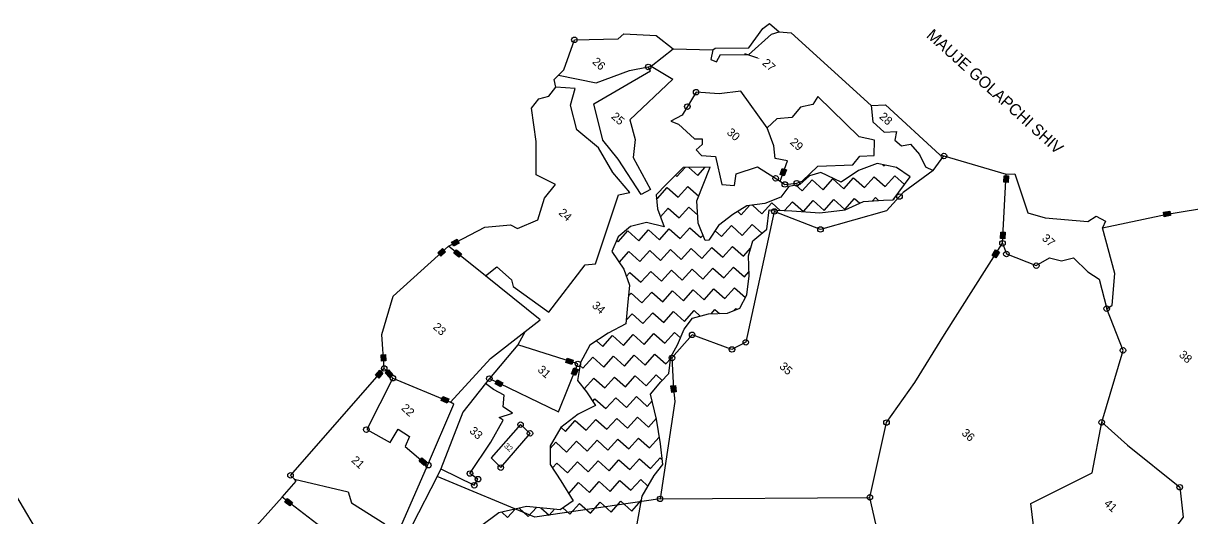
# Model space of a CAD drawing. Header units: metres. Extents: x 319521 to 322845, y 1867666 to 1869019.
# Drawn here: x 320231 to 321542, y 1868464 to 1869019 of the extents above; entities that cross this region are included whole.
import ezdxf

# ---------------------------------------------------------------- set-up
doc = ezdxf.new("R2010")
doc.units = ezdxf.units.M
doc.header["$LTSCALE"] = 0.3
doc.layers.get('0').update_dxf_attribs({"linetype": 'CONTINUOUS'})
for name, color, linetype in [('POLY_HATCH', 12, 'CONTINUOUS'), ('POLY_PARCEL', 6, 'CONTINUOUS'), ('POLY_WATER', 4, 'CONTINUOUS'), ('TEXT_MAPOUT', 7, 'CONTINUOUS'), ('TEXT_PARCEL', 7, 'CONTINUOUS'), ('V_BOUND_LINE', 7, 'CONTINUOUS')]:
    doc.layers.add(name, color=color, linetype=linetype)
doc.styles.add('TEXT_MAP', font='')
doc.styles.get('TEXT_MAP').set_extended_font_data('Kruti Dev 050')

msp = doc.modelspace()

# ---------------------------------------------------------------- hatches: boundary and pattern name
for points in [[(321079.2, 1868850), (321083.9, 1868848.3), (321086.4, 1868855.1), (321081.7, 1868856.8)], [(321330.2, 1868841.3), (321335.1, 1868841.1), (321335.4, 1868848.3), (321330.4, 1868848.5)], [(321517.2, 1868803.8), (321516.4, 1868808.7), (321509.3, 1868807.5), (321510.1, 1868802.6)], [(321326.4, 1868778.1), (321331.4, 1868777.9), (321331.7, 1868785.1), (321326.7, 1868785.3)], [(320710.7, 1868774.2), (320713, 1868769.7), (320719.4, 1868773.1), (320717.1, 1868777.5)], [(320704, 1868763.2), (320700.7, 1868766.9), (320695.3, 1868762.1), (320698.7, 1868758.4)], [(320719, 1868757.1), (320722.1, 1868761), (320716.5, 1868765.5), (320713.4, 1868761.6)], [(321325.3, 1868762.7), (321321, 1868765.3), (321317.2, 1868759.2), (321321.4, 1868756.6)], [(320632.2, 1868640.7), (320637.2, 1868641), (320636.7, 1868648.2), (320631.7, 1868647.8)], [(320845.8, 1868637), (320847.3, 1868641.7), (320840.5, 1868643.9), (320838.9, 1868639.2)], [(320625.4, 1868624.9), (320629.2, 1868621.6), (320633.9, 1868627.1), (320630.2, 1868630.3)], [(320641.1, 1868622.1), (320644.8, 1868625.4), (320640, 1868630.8), (320636.3, 1868627.5)], [(320845.3, 1868626.4), (320849.9, 1868624.5), (320852.7, 1868631.2), (320848.1, 1868633.1)], [(320766.2, 1868611.9), (320768.4, 1868616.4), (320761.9, 1868619.6), (320759.7, 1868615.1)], [(320957.7, 1868605.6), (320962.6, 1868606.1), (320961.9, 1868613.3), (320956.9, 1868612.8)], [(320705.8, 1868593.5), (320707.7, 1868598.2), (320701, 1868600.9), (320699.1, 1868596.3)], [(320680, 1868523.7), (320683.1, 1868527.6), (320677.6, 1868532.2), (320674.4, 1868528.3)], [(320529.5, 1868478.2), (320532.5, 1868482.2), (320526.8, 1868486.6), (320523.8, 1868482.6)]]:
    msp.add_hatch(color=256).paths.add_polyline_path(points)

# ---------------------------------------------------------------- linework, layer by layer
for p, q in [((321079.2, 1868850), (321081.7, 1868856.8)), ((321083.9, 1868848.3), (321079.2, 1868850)), ((321081.7, 1868856.8), (321086.4, 1868855.1)), ((321086.4, 1868855.1), (321083.9, 1868848.3)), ((321330.2, 1868841.3), (321330.4, 1868848.5)), ((321335.1, 1868841.1), (321330.2, 1868841.3)), ((321330.4, 1868848.5), (321335.4, 1868848.3)), ((321335.4, 1868848.3), (321335.1, 1868841.1)), ((321509.3, 1868807.5), (321516.4, 1868808.7)), ((321510.1, 1868802.6), (321509.3, 1868807.5)), ((321517.2, 1868803.8), (321510.1, 1868802.6)), ((321516.4, 1868808.7), (321517.2, 1868803.8)), ((321326.4, 1868778.1), (321326.7, 1868785.3)), ((321326.7, 1868785.3), (321331.7, 1868785.1)), ((321331.7, 1868785.1), (321331.4, 1868777.9)), ((320710.7, 1868774.2), (320717.1, 1868777.5)), ((320713, 1868769.7), (320710.7, 1868774.2)), ((320719.4, 1868773.1), (320713, 1868769.7)), ((320717.1, 1868777.5), (320719.4, 1868773.1)), ((321331.4, 1868777.9), (321326.4, 1868778.1)), ((320695.3, 1868762.1), (320700.7, 1868766.9)), ((320698.7, 1868758.4), (320695.3, 1868762.1)), ((320704, 1868763.2), (320698.7, 1868758.4)), ((320700.7, 1868766.9), (320704, 1868763.2)), ((320713.4, 1868761.6), (320716.5, 1868765.5)), ((320719, 1868757.1), (320713.4, 1868761.6)), ((320716.5, 1868765.5), (320722.1, 1868761)), ((320722.1, 1868761), (320719, 1868757.1)), ((321317.2, 1868759.2), (321321, 1868765.3)), ((321321.4, 1868756.6), (321317.2, 1868759.2)), ((321321, 1868765.3), (321325.3, 1868762.7)), ((321325.3, 1868762.7), (321321.4, 1868756.6)), ((320631.7, 1868647.8), (320636.7, 1868648.2)), ((320632.2, 1868640.7), (320631.7, 1868647.8)), ((320637.2, 1868641), (320632.2, 1868640.7)), ((320636.7, 1868648.2), (320637.2, 1868641)), ((320838.9, 1868639.2), (320840.5, 1868643.9)), ((320845.8, 1868637), (320838.9, 1868639.2)), ((320840.5, 1868643.9), (320847.3, 1868641.7)), ((320847.3, 1868641.7), (320845.8, 1868637)), ((320625.4, 1868624.9), (320630.2, 1868630.3)), ((320633.9, 1868627.1), (320629.2, 1868621.6)), ((320630.2, 1868630.3), (320633.9, 1868627.1)), ((320636.3, 1868627.5), (320640, 1868630.8)), ((320641.1, 1868622.1), (320636.3, 1868627.5)), ((320640, 1868630.8), (320644.8, 1868625.4)), ((320845.3, 1868626.4), (320848.1, 1868633.1)), ((320849.9, 1868624.5), (320845.3, 1868626.4)), ((320848.1, 1868633.1), (320852.7, 1868631.2)), ((320852.7, 1868631.2), (320849.9, 1868624.5)), ((320629.2, 1868621.6), (320625.4, 1868624.9)), ((320644.8, 1868625.4), (320641.1, 1868622.1)), ((320759.7, 1868615.1), (320761.9, 1868619.6)), ((320766.2, 1868611.9), (320759.7, 1868615.1)), ((320761.9, 1868619.6), (320768.4, 1868616.4)), ((320768.4, 1868616.4), (320766.2, 1868611.9)), ((320956.9, 1868612.8), (320961.9, 1868613.3)), ((320961.9, 1868613.3), (320962.6, 1868606.1)), ((320699.1, 1868596.3), (320701, 1868600.9)), ((320701, 1868600.9), (320707.7, 1868598.2)), ((320957.7, 1868605.6), (320956.9, 1868612.8)), ((320962.6, 1868606.1), (320957.7, 1868605.6)), ((320705.8, 1868593.5), (320699.1, 1868596.3)), ((320707.7, 1868598.2), (320705.8, 1868593.5)), ((320674.4, 1868528.3), (320677.6, 1868532.2)), ((320680, 1868523.7), (320674.4, 1868528.3)), ((320677.6, 1868532.2), (320683.1, 1868527.6)), ((320683.1, 1868527.6), (320680, 1868523.7)), ((320523.8, 1868482.6), (320526.8, 1868486.6)), ((320529.5, 1868478.2), (320523.8, 1868482.6)), ((320526.8, 1868486.6), (320532.5, 1868482.2)), ((320532.5, 1868482.2), (320529.5, 1868478.2))]:
    msp.add_line(p, q)
msp.add_lwpolyline([(321054.4, 1868980.4), (321039.8, 1868985.4)])
for centre in [(320848.6, 1869001), (320931.4, 1868970.6), (320985.1, 1868942.3), (320975.3, 1868926.1), (321263.1, 1868870.7), (321074.3, 1868845.6), (321084.6, 1868838.8), (321097.9, 1868840.1), (321213.2, 1868825.2), (321072.8, 1868808.5), (321124.6, 1868788.3), (321328.7, 1868772.8), (321333.1, 1868760.8), (321366.6, 1868747.7), (321445.6, 1868699.4), (320980.6, 1868670.1), (321025.3, 1868653.7), (321040.8, 1868661.7), (321463.9, 1868652.7), (320852.5, 1868637.5), (320958, 1868644.2), (320635.3, 1868632.4), (320645, 1868621.5), (320753.2, 1868621), (321198.6, 1868571.7), (321440, 1868572), (320615.3, 1868563.8), (320788.2, 1868569.4), (320798.8, 1868559.6), (320684.8, 1868523.9), (320766, 1868521.2), (320530.2, 1868512.5), (320731.4, 1868514.5), (320740.4, 1868508.2), (320736.3, 1868501.4), (321527.5, 1868499.2), (320944.7, 1868486.1), (321180, 1868487.8)]:
    msp.add_circle(centre, 3.09)
msp.add_solid([(321054.5, 1868980.8), (321056.7, 1868979.6), (321054.2, 1868980)])
at = {"layer": 'POLY_HATCH'}
for p, q in [((321188.1, 1868862.3), (321167.3, 1868854.3)), ((321210, 1868857.6), (321188.1, 1868862.3)), ((320970.6, 1868857.8), (320951.5, 1868838.7)), ((321000.7, 1868858.2), (320970.6, 1868857.8)), ((320986, 1868820.4), (321000.7, 1868858.2)), ((321124.9, 1868852.1), (321112.4, 1868848.4)), ((321147.9, 1868841.3), (321124.9, 1868852.1)), ((321167.3, 1868854.3), (321147.9, 1868841.3)), ((321225.2, 1868847.2), (321210, 1868857.6)), ((320951.5, 1868838.7), (320940.1, 1868827.3)), ((321089.1, 1868836.4), (321080, 1868824.4)), ((321101.3, 1868838.9), (321089.1, 1868836.4)), ((321112.4, 1868848.4), (321101.3, 1868838.9)), ((321206, 1868821.5), (321225.2, 1868847.2)), ((320940.1, 1868827.3), (320941.7, 1868811.5)), ((321080, 1868824.4), (321062.2, 1868817.3)), ((320941.7, 1868811.5), (320949.3, 1868791.1)), ((320987.3, 1868795.3), (320986, 1868820.4)), ((321041.9, 1868814.7), (321026.2, 1868805)), ((321062.2, 1868817.3), (321041.9, 1868814.7)), ((321064.5, 1868788.8), (321067.2, 1868810.2)), ((321067.2, 1868810.2), (321092.4, 1868809.1)), ((321123.8, 1868806.9), (321152.2, 1868810.3)), ((321152.2, 1868810.3), (321172.9, 1868819.8)), ((321172.9, 1868819.8), (321195.2, 1868821.3)), ((321195.2, 1868821.3), (321206, 1868821.5)), ((321026.2, 1868805), (321010.2, 1868792.6)), ((321092.4, 1868809.1), (321123.8, 1868806.9)), ((320911.5, 1868791.5), (320897.8, 1868780)), ((320929.4, 1868796.2), (320911.5, 1868791.5)), ((320949.3, 1868791.1), (320929.4, 1868796.2)), ((320995.3, 1868776), (320987.3, 1868795.3)), ((321010.2, 1868792.6), (320999.5, 1868776.2)), ((321048.6, 1868775.7), (321064.5, 1868788.8)), ((320897.8, 1868780), (320890.5, 1868763.4)), ((320999.5, 1868776.2), (320995.3, 1868776)), ((321044, 1868758.8), (321048.6, 1868775.7)), ((320890.5, 1868763.4), (320903.9, 1868743.6)), ((321044.5, 1868736.1), (321044, 1868758.8)), ((320903.9, 1868743.6), (320910.2, 1868725.8)), ((321042.1, 1868715.1), (321044.5, 1868736.1)), ((320910.2, 1868725.8), (320908.3, 1868702.9)), ((321034, 1868700), (321042.1, 1868715.1)), ((320908.3, 1868702.9), (320906.3, 1868682.3)), ((320980.9, 1868688.8), (320998.8, 1868693.6)), ((320998.8, 1868693.6), (321020.4, 1868694.3)), ((321020.4, 1868694.3), (321034, 1868700)), ((320906.3, 1868682.3), (320886.4, 1868672.1)), ((320971.5, 1868676.4), (320980.9, 1868688.8)), ((320886.4, 1868672.1), (320865.8, 1868658.7)), ((320964.3, 1868659), (320971.5, 1868676.4)), ((320865.8, 1868658.7), (320855.3, 1868639.2)), ((320956.9, 1868645.5), (320964.3, 1868659)), ((320855.3, 1868639.2), (320852.1, 1868619)), ((320954.4, 1868626.9), (320956.9, 1868645.5)), ((320945.6, 1868617.5), (320954.4, 1868626.9)), ((320852.1, 1868619), (320862, 1868606)), ((320934, 1868603.4), (320945.6, 1868617.5)), ((320862, 1868606), (320872.4, 1868591)), ((320940.8, 1868575.6), (320934, 1868603.4)), ((320872.4, 1868591), (320852.9, 1868581.2)), ((320852.9, 1868581.2), (320833.2, 1868566.3)), ((320945, 1868548), (320940.8, 1868575.6)), ((320833.2, 1868566.3), (320821.5, 1868545.6)), ((320947.7, 1868524.6), (320945, 1868548)), ((320821.5, 1868545.6), (320821.5, 1868524.7)), ((320821.5, 1868524.7), (320833.2, 1868506.4)), ((320937.9, 1868512.5), (320947.7, 1868524.6)), ((320924.5, 1868489), (320937.9, 1868512.5)), ((320833.2, 1868506.4), (320847.1, 1868484)), ((320847.1, 1868484), (320832.6, 1868474)), ((320919.1, 1868458.3), (320924.5, 1868489)), ((320764, 1868470.5), (320743.2, 1868455.1)), ((320795, 1868477.5), (320764, 1868470.5)), ((320832.6, 1868474), (320795, 1868477.5))]:
    msp.add_line(p, q, dxfattribs=at)
at = {"layer": 'POLY_HATCH', "linetype": 'Continuous'}
for p, q in [((320962, 1868849.2), (320963.6, 1868847.6)), ((320963.6, 1868847.6), (320972.8, 1868857.8)), ((320976.9, 1868857.9), (320986.9, 1868848.8)), ((320986.9, 1868848.8), (320995.2, 1868858.1)), ((321194.4, 1868860.9), (321195.9, 1868859.6)), ((321195.9, 1868859.6), (321196.7, 1868860.4)), ((320964.8, 1868824.4), (320975.9, 1868836.6)), ((320975.9, 1868836.6), (320988.1, 1868825.6)), ((321097, 1868838.1), (321104.2, 1868831.6)), ((321104.2, 1868831.6), (321115.2, 1868843.8)), ((321115.2, 1868843.8), (321127.4, 1868832.8)), ((321127.4, 1868832.8), (321138.4, 1868845)), ((321138.4, 1868845), (321150.7, 1868834)), ((321150.7, 1868834), (321161.7, 1868846.2)), ((321161.7, 1868846.2), (321173.9, 1868835.2)), ((321173.9, 1868835.2), (321184.9, 1868847.4)), ((321184.9, 1868847.4), (321197.1, 1868836.4)), ((321197.1, 1868836.4), (321208.1, 1868848.6)), ((321208.1, 1868848.6), (321218.9, 1868838.8)), ((320940.4, 1868824.3), (320941.6, 1868823.2)), ((320941.6, 1868823.2), (320952.6, 1868835.4)), ((320952.6, 1868835.4), (320964.8, 1868824.4)), ((321151.8, 1868810.7), (321162.9, 1868822.9)), ((321162.9, 1868822.9), (321168.6, 1868817.8)), ((321182.8, 1868820.5), (321186.1, 1868824.1)), ((321186.1, 1868824.1), (321189.6, 1868820.9)), ((321205.8, 1868821.5), (321207.1, 1868822.8)), ((320945.1, 1868802.5), (320953.8, 1868812.2)), ((320953.8, 1868812.2), (320966, 1868801.2)), ((320966, 1868801.2), (320977, 1868813.4)), ((320977, 1868813.4), (320986.8, 1868804.6)), ((321035.7, 1868804.8), (321045, 1868815.1)), ((321048.4, 1868815.5), (321058.9, 1868806)), ((321058.9, 1868806), (321070, 1868818.2)), ((321070, 1868818.2), (321079.4, 1868809.7)), ((321084.3, 1868809.5), (321093.2, 1868819.4)), ((321093.2, 1868819.4), (321105.4, 1868808.4)), ((321105.4, 1868808.4), (321116.4, 1868820.6)), ((321116.4, 1868820.6), (321128.6, 1868809.5)), ((321128.6, 1868809.5), (321139.6, 1868821.8)), ((321139.6, 1868821.8), (321151.8, 1868810.7)), ((321031.7, 1868808.4), (321035.7, 1868804.8)), ((320897.5, 1868774.4), (320908.6, 1868786.6)), ((320908.6, 1868786.6), (320920.8, 1868775.6)), ((320920.8, 1868775.6), (320931.8, 1868787.8)), ((320931.8, 1868787.8), (320944, 1868776.8)), ((320944, 1868776.8), (320955, 1868789)), ((320955, 1868789), (320967.2, 1868778)), ((320967.2, 1868778), (320978.2, 1868790.2)), ((320978.2, 1868790.2), (320990.4, 1868779.2)), ((321006.5, 1868786.9), (321013.7, 1868780.4)), ((321013.7, 1868780.4), (321024.7, 1868792.6)), ((321024.7, 1868792.6), (321036.9, 1868781.5)), ((321036.9, 1868781.5), (321047.9, 1868793.8)), ((321047.9, 1868793.8), (321058.7, 1868784)), ((320896, 1868775.8), (320897.5, 1868774.4)), ((320990.4, 1868779.2), (320992.9, 1868781.9)), ((320898.8, 1868751.2), (320909.8, 1868763.4)), ((320909.8, 1868763.4), (320922, 1868752.4)), ((320922, 1868752.4), (320933, 1868764.6)), ((320933, 1868764.6), (320945.2, 1868753.5)), ((320945.2, 1868753.5), (320956.2, 1868765.8)), ((320956.2, 1868765.8), (320968.4, 1868754.7)), ((320968.4, 1868754.7), (320979.4, 1868767)), ((320979.4, 1868767), (320991.6, 1868755.9)), ((320991.6, 1868755.9), (321002.7, 1868768.1)), ((321002.7, 1868768.1), (321014.9, 1868757.1)), ((321014.9, 1868757.1), (321025.9, 1868769.3)), ((321025.9, 1868769.3), (321038.1, 1868758.3)), ((321038.1, 1868758.3), (321046.4, 1868767.5)), ((320992.8, 1868732.7), (321003.9, 1868744.9)), ((321003.9, 1868744.9), (321016.1, 1868733.9)), ((321016.1, 1868733.9), (321027.1, 1868746.1)), ((321027.1, 1868746.1), (321039.3, 1868735.1)), ((320906.8, 1868735.5), (320910.9, 1868740.1)), ((320910.9, 1868740.1), (320923.2, 1868729.1)), ((320923.2, 1868729.1), (320934.2, 1868741.3)), ((320934.2, 1868741.3), (320946.4, 1868730.3)), ((320946.4, 1868730.3), (320957.4, 1868742.5)), ((320957.4, 1868742.5), (320969.6, 1868731.5)), ((320969.6, 1868731.5), (320980.6, 1868743.7)), ((320980.6, 1868743.7), (320992.8, 1868732.7)), ((321039.3, 1868735.1), (321044.4, 1868740.7)), ((320924.3, 1868705.9), (320935.4, 1868718.1)), ((320935.4, 1868718.1), (320947.6, 1868707.1)), ((320947.6, 1868707.1), (320958.6, 1868719.3)), ((320958.6, 1868719.3), (320970.8, 1868708.3)), ((320970.8, 1868708.3), (320981.8, 1868720.5)), ((320981.8, 1868720.5), (320994, 1868709.5)), ((320994, 1868709.5), (321005, 1868721.7)), ((321005, 1868721.7), (321017.3, 1868710.7)), ((321017.3, 1868710.7), (321028.3, 1868722.9)), ((321028.3, 1868722.9), (321040.4, 1868712)), ((320909.2, 1868713.7), (320912.1, 1868716.9)), ((320912.1, 1868716.9), (320924.3, 1868705.9)), ((320906.7, 1868686.4), (320913.3, 1868693.7)), ((320913.3, 1868693.7), (320925.5, 1868682.7)), ((320925.5, 1868682.7), (320936.6, 1868694.9)), ((320936.6, 1868694.9), (320948.8, 1868683.9)), ((320948.8, 1868683.9), (320959.8, 1868696.1)), ((320959.8, 1868696.1), (320972, 1868685.1)), ((320972, 1868685.1), (320983, 1868697.3)), ((320983, 1868697.3), (320989.8, 1868691.2)), ((321001.9, 1868693.7), (321006.2, 1868698.5)), ((321006.2, 1868698.5), (321011.2, 1868694)), ((321027.2, 1868697.2), (321029.5, 1868699.7)), ((321029.5, 1868699.7), (321030.6, 1868698.6)), ((320880.3, 1868657.1), (320891.3, 1868669.3)), ((320891.3, 1868669.3), (320903.5, 1868658.3)), ((320903.5, 1868658.3), (320914.5, 1868670.5)), ((320914.5, 1868670.5), (320926.7, 1868659.4)), ((320926.7, 1868659.4), (320937.7, 1868671.7)), ((320937.7, 1868671.7), (320950, 1868660.6)), ((320950, 1868660.6), (320961, 1868672.9)), ((320961, 1868672.9), (320967.6, 1868666.9)), ((320873.2, 1868663.5), (320880.3, 1868657.1)), ((320858.2, 1868632.6), (320869.3, 1868644.9)), ((320869.3, 1868644.9), (320881.5, 1868633.8)), ((320881.5, 1868633.8), (320892.5, 1868646)), ((320892.5, 1868646), (320904.7, 1868635)), ((320904.7, 1868635), (320915.7, 1868647.2)), ((320915.7, 1868647.2), (320927.9, 1868636.2)), ((320927.9, 1868636.2), (320938.9, 1868648.4)), ((320938.9, 1868648.4), (320951.2, 1868637.4)), ((320951.2, 1868637.4), (320956.6, 1868643.5)), ((320854.7, 1868635.8), (320858.2, 1868632.6)), ((320859.4, 1868609.4), (320870.5, 1868621.6)), ((320870.5, 1868621.6), (320882.7, 1868610.6)), ((320882.7, 1868610.6), (320893.7, 1868622.8)), ((320893.7, 1868622.8), (320905.9, 1868611.8)), ((320905.9, 1868611.8), (320916.9, 1868624)), ((320916.9, 1868624), (320929.1, 1868613)), ((320929.1, 1868613), (320940.1, 1868625.2)), ((320940.1, 1868625.2), (320947, 1868619)), ((320859.2, 1868609.6), (320859.4, 1868609.4)), ((320907.1, 1868588.6), (320918.1, 1868600.8)), ((320918.1, 1868600.8), (320930.3, 1868589.8)), ((320869.2, 1868595.7), (320871.6, 1868598.4)), ((320871.6, 1868598.4), (320883.9, 1868587.4)), ((320883.9, 1868587.4), (320894.9, 1868599.6)), ((320894.9, 1868599.6), (320907.1, 1868588.6)), ((320930.3, 1868589.8), (320935.8, 1868595.9)), ((320838.6, 1868561.8), (320849.6, 1868574)), ((320849.6, 1868574), (320861.8, 1868563)), ((320861.8, 1868563), (320872.8, 1868575.2)), ((320872.8, 1868575.2), (320885, 1868564.2)), ((320885, 1868564.2), (320896.1, 1868576.4)), ((320896.1, 1868576.4), (320908.3, 1868565.3)), ((320908.3, 1868565.3), (320919.3, 1868577.6)), ((320919.3, 1868577.6), (320931.5, 1868566.5)), ((320931.5, 1868566.5), (320940.6, 1868576.6)), ((320833.4, 1868566.4), (320838.6, 1868561.8)), ((320821.5, 1868542.8), (320827.6, 1868549.6)), ((320827.6, 1868549.6), (320839.8, 1868538.5)), ((320839.8, 1868538.5), (320850.8, 1868550.8)), ((320850.8, 1868550.8), (320863, 1868539.7)), ((320863, 1868539.7), (320874, 1868551.9)), ((320874, 1868551.9), (320886.2, 1868540.9)), ((320886.2, 1868540.9), (320897.3, 1868553.1)), ((320897.3, 1868553.1), (320909.5, 1868542.1)), ((320909.5, 1868542.1), (320920.5, 1868554.3)), ((320920.5, 1868554.3), (320932.7, 1868543.3)), ((320932.7, 1868543.3), (320943.7, 1868555.5)), ((320943.7, 1868555.5), (320943.9, 1868555.4)), ((320823.9, 1868520.9), (320828.8, 1868526.3)), ((320828.8, 1868526.3), (320841, 1868515.3)), ((320841, 1868515.3), (320852, 1868527.5)), ((320852, 1868527.5), (320864.2, 1868516.5)), ((320864.2, 1868516.5), (320875.2, 1868528.7)), ((320875.2, 1868528.7), (320887.4, 1868517.7)), ((320887.4, 1868517.7), (320898.5, 1868529.9)), ((320898.5, 1868529.9), (320910.7, 1868518.9)), ((320910.7, 1868518.9), (320921.7, 1868531.1)), ((320921.7, 1868531.1), (320933.9, 1868520.1)), ((320933.9, 1868520.1), (320944.9, 1868532.3)), ((320944.9, 1868532.3), (320947, 1868530.4)), ((320842.2, 1868492.1), (320853.2, 1868504.3)), ((320853.2, 1868504.3), (320865.4, 1868493.3)), ((320865.4, 1868493.3), (320876.4, 1868505.5)), ((320876.4, 1868505.5), (320888.6, 1868494.5)), ((320888.6, 1868494.5), (320899.6, 1868506.7)), ((320899.6, 1868506.7), (320911.9, 1868495.7)), ((320911.9, 1868495.7), (320922.9, 1868507.9)), ((320922.9, 1868507.9), (320931, 1868500.5)), ((320842, 1868492.3), (320842.2, 1868492.1)), ((320866.6, 1868470.1), (320877.6, 1868482.3)), ((320877.6, 1868482.3), (320889.8, 1868471.2)), ((320889.8, 1868471.2), (320900.8, 1868483.5)), ((320900.8, 1868483.5), (320913, 1868472.4)), ((320913, 1868472.4), (320923.6, 1868484.2)), ((320767.1, 1868471.2), (320773.7, 1868465.3)), ((320773.7, 1868465.3), (320782, 1868474.5)), ((320786.8, 1868475.6), (320796.9, 1868466.5)), ((320796.9, 1868466.5), (320805.9, 1868476.4)), ((320810.9, 1868476), (320820.1, 1868467.7)), ((320820.1, 1868467.7), (320826.3, 1868474.5)), ((320835.5, 1868476), (320843.4, 1868468.9)), ((320843.4, 1868468.9), (320854.4, 1868481.1)), ((320854.4, 1868481.1), (320866.6, 1868470.1))]:
    msp.add_line(p, q, dxfattribs=at)
at = {"layer": 'POLY_PARCEL'}
for p, q in [((321043.8, 1868984), (321069.5, 1869007.5)), ((321069.5, 1869007.5), (321078.4, 1869010)), ((320934.6, 1868971.3), (320959.5, 1868990.9)), ((321003.9, 1868989.7), (321001.5, 1868979.1)), ((321008, 1868976.4), (321012.5, 1868984.6)), ((321012.5, 1868984.6), (321043.8, 1868984)), ((320910.2, 1868966.4), (320931.4, 1868970.6)), ((320931.4, 1868970.6), (320934.6, 1868971.3)), ((320933.8, 1868966.2), (320931.4, 1868970.6)), ((320934.6, 1868971.3), (320958.9, 1868956.7)), ((321001.5, 1868979.1), (321008, 1868976.4)), ((320830.9, 1868961.5), (320873, 1868952.9)), ((320870.4, 1868929.3), (320933.8, 1868966.2)), ((320873, 1868952.9), (320910.2, 1868966.4)), ((320958.9, 1868956.7), (320910.9, 1868911.1)), ((320849.3, 1868946.4), (320827.7, 1868947.8)), ((320844.2, 1868927.6), (320849.3, 1868946.4)), ((320985.1, 1868942.3), (320969.3, 1868916.3)), ((321011, 1868940.3), (320985.1, 1868942.3)), ((321035.2, 1868943.4), (321011, 1868940.3)), ((321064.7, 1868902.3), (321035.2, 1868943.4)), ((320851.4, 1868900.1), (320844.2, 1868927.6)), ((320880.3, 1868888.5), (320870.4, 1868929.3)), ((321115.9, 1868928.4), (321102, 1868925.5)), ((321121.6, 1868937.3), (321115.9, 1868928.4)), ((321167.9, 1868892.1), (321121.6, 1868937.3)), ((320969.3, 1868916.3), (320956.7, 1868909.6)), ((321102, 1868925.5), (321092.6, 1868913.7)), ((321181.4, 1868927.2), (321183.3, 1868909.1)), ((320910.9, 1868911.1), (320916.7, 1868889.3)), ((320956.7, 1868909.6), (320965.4, 1868906.4)), ((320965.4, 1868906.4), (320983.4, 1868889.9)), ((321075.8, 1868912.3), (321064.7, 1868902.3)), ((321072.1, 1868882.2), (321064.7, 1868902.3)), ((321092.6, 1868913.7), (321075.8, 1868912.3)), ((321183.3, 1868909.1), (321195.9, 1868897.3)), ((320875.6, 1868880), (320851.4, 1868900.1)), ((320897.7, 1868867.3), (320880.3, 1868888.5)), ((320916.7, 1868889.3), (320914.5, 1868869)), ((320983.4, 1868889.9), (320992, 1868889.8)), ((320992, 1868889.8), (320992, 1868883.7)), ((321185, 1868888.5), (321167.9, 1868892.1)), ((321184.8, 1868871.1), (321185, 1868888.5)), ((321195.9, 1868897.3), (321209.9, 1868898.3)), ((321209.9, 1868898.3), (321208, 1868888.6)), ((321208, 1868888.6), (321215.6, 1868882.1)), ((320891.7, 1868852.1), (320875.6, 1868880)), ((320992, 1868883.7), (320985.2, 1868877.5)), ((320985.2, 1868877.5), (320991.3, 1868871.2)), ((321073.7, 1868867.9), (321072.1, 1868882.2)), ((321215.6, 1868882.1), (321225.6, 1868883.9)), ((321225.6, 1868883.9), (321235.7, 1868872.4)), ((320923.6, 1868827.6), (320897.7, 1868867.3)), ((320914.5, 1868869), (320934.1, 1868833.1)), ((320991.3, 1868871.2), (321006.9, 1868870)), ((321006.9, 1868870), (321013.8, 1868838.8)), ((321087.4, 1868865.3), (321073.7, 1868867.9)), ((321079.2, 1868842.4), (321087.4, 1868865.3)), ((321160.7, 1868860.7), (321168.8, 1868870.5)), ((321168.8, 1868870.5), (321184.8, 1868871.1)), ((321235.7, 1868872.4), (321242.3, 1868858.7)), ((321250.8, 1868854.3), (321263.1, 1868870.7)), ((320910.9, 1868829.8), (320891.7, 1868852.1)), ((321028.2, 1868837.6), (321030, 1868850.5)), ((321030, 1868850.5), (321054, 1868858.6)), ((321054, 1868858.6), (321079.2, 1868842.4)), ((321104.1, 1868842.3), (321121.5, 1868859.3)), ((321121.5, 1868859.3), (321160.7, 1868860.7)), ((321250.8, 1868854.3), (321217.4, 1868829.9)), ((321242.3, 1868858.7), (321250.8, 1868854.3)), ((321328.7, 1868772.8), (321333, 1868850.4)), ((321013.8, 1868838.8), (321028.2, 1868837.6)), ((321079.2, 1868842.4), (321084.6, 1868838.8)), ((321084.6, 1868838.8), (321097.9, 1868840.1)), ((321097.9, 1868840.1), (321104.1, 1868842.3)), ((320872.4, 1868749.7), (320898.1, 1868827.1)), ((320898.1, 1868827.1), (320910.9, 1868829.8)), ((320934.1, 1868833.1), (320923.6, 1868827.6)), ((321217.4, 1868829.9), (321198.6, 1868809)), ((321072.8, 1868808.5), (321040.8, 1868661.7)), ((321124.6, 1868788.3), (321072.8, 1868808.5)), ((321198.6, 1868809), (321124.6, 1868788.3)), ((321454.8, 1868739), (321440.7, 1868790.2)), ((321263.8, 1868670.5), (321328.7, 1868772.8)), ((321328.7, 1868772.8), (321333.1, 1868760.8)), ((320748.7, 1868736.4), (320707.3, 1868769.6)), ((321333.1, 1868760.8), (321366.6, 1868747.7)), ((320748.7, 1868736.4), (320761.5, 1868746.3)), ((320761.5, 1868746.3), (320778.2, 1868731.7)), ((320819.9, 1868695.5), (320860.6, 1868748.6)), ((320860.6, 1868748.6), (320872.4, 1868749.7)), ((321366.6, 1868747.7), (321381.3, 1868756.5)), ((321381.3, 1868756.5), (321395, 1868753)), ((321395, 1868753), (321408.4, 1868756.6)), ((321408.4, 1868756.6), (321424.4, 1868740.6)), ((320810.2, 1868686.9), (320748.7, 1868736.4)), ((320778.2, 1868731.7), (320779.9, 1868724.2)), ((321424.4, 1868740.6), (321437.1, 1868732.6)), ((321437.1, 1868732.6), (321445.6, 1868699.4)), ((321451.8, 1868703.3), (321454.8, 1868739)), ((320779.9, 1868724.2), (320819.9, 1868695.5)), ((321445.6, 1868699.4), (321451.8, 1868703.3)), ((321463.9, 1868652.7), (321445.6, 1868699.4)), ((320793.4, 1868673.7), (320810.2, 1868686.9)), ((320980.6, 1868670.1), (320958, 1868644.2)), ((321025.3, 1868653.7), (320980.6, 1868670.1)), ((321230.5, 1868616.6), (321263.8, 1868670.5)), ((320852.5, 1868637.5), (320785, 1868659)), ((321040.8, 1868661.7), (321025.3, 1868653.7)), ((321440, 1868572), (321463.9, 1868652.7)), ((320958, 1868644.2), (320959.8, 1868609.5)), ((320635.3, 1868632.4), (320645, 1868621.5)), ((320830.6, 1868583.7), (320852.5, 1868637.5)), ((320645, 1868621.5), (320615.7, 1868563.8)), ((320645, 1868621.5), (320709.6, 1868594.7)), ((320757.7, 1868608.9), (320749, 1868615.7)), ((320753.2, 1868621), (320830.6, 1868583.7)), ((321198.6, 1868571.7), (321230.5, 1868616.6)), ((320769.8, 1868602.5), (320757.7, 1868608.9)), ((320768.8, 1868589.2), (320769.8, 1868602.5)), ((320959.8, 1868609.5), (320961.3, 1868595.2)), ((320779.1, 1868582.2), (320768.8, 1868589.2)), ((320961.3, 1868595.2), (320944.7, 1868486.1)), ((320754.8, 1868549.6), (320768.7, 1868574.3)), ((320764.2, 1868577.4), (320779.1, 1868582.2)), ((320768.7, 1868574.3), (320764.2, 1868577.4)), ((320615.7, 1868563.8), (320642, 1868549.5)), ((320642, 1868549.5), (320651.1, 1868564.3)), ((320651.1, 1868564.3), (320663.5, 1868556.1)), ((320788.2, 1868569.4), (320755.1, 1868532.1)), ((320798.8, 1868559.6), (320788.2, 1868569.4)), ((321180, 1868487.8), (321198.6, 1868571.7)), ((321429.4, 1868515.2), (321440, 1868572)), ((321440, 1868572), (321469, 1868546.5)), ((320663.5, 1868556.1), (320658.7, 1868544.7)), ((320731.4, 1868514.5), (320754.8, 1868549.6)), ((320766, 1868521.2), (320798.8, 1868559.6)), ((320658.7, 1868544.7), (320683.9, 1868523.7)), ((321469, 1868546.5), (321527.5, 1868499.2)), ((320755.1, 1868532.1), (320766, 1868521.2)), ((320534.6, 1868508.2), (320594.7, 1868494.1)), ((320804.3, 1868465.7), (320694.5, 1868511.2)), ((320698.8, 1868519.7), (320736.3, 1868501.4)), ((320740.4, 1868508.2), (320731.4, 1868514.5)), ((320736.3, 1868501.4), (320740.4, 1868508.2)), ((321360.4, 1868481), (321429.4, 1868515.2)), ((321527.5, 1868499.2), (321531.5, 1868465.5)), ((320564.5, 1868454.4), (320520.7, 1868488.2)), ((320594.7, 1868494.1), (320598.4, 1868481.6)), ((320944.7, 1868486.1), (320804.3, 1868465.7)), ((320944.7, 1868486.1), (321180, 1868487.8)), ((321186.7, 1868458.2), (321180, 1868487.8)), ((320598.4, 1868481.6), (320635.8, 1868458.3)), ((321367, 1868428.3), (321360.4, 1868481)), ((321531.5, 1868465.5), (321511.9, 1868439.9))]:
    msp.add_line(p, q, dxfattribs=at)
at = {"layer": 'POLY_WATER'}
for p, q in [((320754.6, 1868643.6), (320793.4, 1868673.7)), ((320793.4, 1868673.7), (320785, 1868659)), ((320785, 1868659), (320753.2, 1868621)), ((320709.6, 1868594.7), (320754.6, 1868643.6)), ((320749, 1868615.7), (320723.3, 1868583.5)), ((320753.2, 1868621), (320749, 1868615.7)), ((320683.9, 1868523.7), (320713.4, 1868592.4)), ((320713.4, 1868592.4), (320709.6, 1868594.7)), ((320723.3, 1868583.5), (320698.8, 1868519.7)), ((320653.9, 1868455.1), (320683.9, 1868523.7)), ((320694.5, 1868511.2), (320666.7, 1868456.6)), ((320698.8, 1868519.7), (320694.5, 1868511.2))]:
    msp.add_line(p, q, dxfattribs=at)
at = {"layer": 'V_BOUND_LINE'}
for p, q in [((321059.9, 1869013.7), (321067.3, 1869019.4)), ((321067.3, 1869019.4), (321078.4, 1869010)), ((320897.8, 1869002.1), (320904.2, 1869007.7)), ((320904.2, 1869007.7), (320940.3, 1869006)), ((321044.1, 1868991.9), (321059.9, 1869013.7)), ((321078.4, 1869010), (321091.7, 1869008.8)), ((321091.7, 1869008.8), (321181.4, 1868927.2)), ((320836.9, 1868967.3), (320848.6, 1869001)), ((320848.6, 1869001), (320897.8, 1869002.1)), ((320940.3, 1869006), (320959.5, 1868990.9)), ((320959.5, 1868990.9), (321003.9, 1868989.7)), ((321003.9, 1868989.7), (321006.3, 1868991.5)), ((321006.3, 1868991.5), (321044.1, 1868991.9)), ((320830.9, 1868961.5), (320836.9, 1868967.3)), ((320825.7, 1868956.5), (320830.9, 1868961.5)), ((320827.7, 1868947.8), (320825.7, 1868956.5)), ((320820, 1868937.8), (320827.7, 1868947.8)), ((320800.5, 1868924.2), (320808.7, 1868934.9)), ((320808.7, 1868934.9), (320820, 1868937.8)), ((321181.4, 1868927.2), (321197.5, 1868928.1)), ((321197.5, 1868928.1), (321258.4, 1868872.1)), ((320805.6, 1868887), (320800.5, 1868924.2)), ((320805.8, 1868849.5), (320805.6, 1868887)), ((321258.4, 1868872.1), (321263.1, 1868870.7)), ((321263.1, 1868870.7), (321333, 1868850.4)), ((320827.2, 1868838.9), (320805.8, 1868849.5)), ((321333, 1868850.4), (321342.4, 1868850.8)), ((321342.4, 1868850.8), (321357.3, 1868807)), ((320815.1, 1868823.3), (320827.2, 1868838.9)), ((320807.6, 1868799.2), (320815.1, 1868823.3)), ((321513.3, 1868805.6), (321565.4, 1868814)), ((320784.9, 1868789.3), (320807.6, 1868799.2)), ((321357.3, 1868807), (321376.5, 1868801.3)), ((321376.5, 1868801.3), (321424.6, 1868797.4)), ((321424.6, 1868797.4), (321433.6, 1868803.3)), ((321433.6, 1868803.3), (321444.1, 1868797.5)), ((321440.7, 1868790.2), (321513.3, 1868805.6)), ((321444.1, 1868797.5), (321440.7, 1868790.2)), ((320707.3, 1868769.6), (320748, 1868790.7)), ((320748, 1868790.7), (320776.8, 1868793.6)), ((320776.8, 1868793.6), (320784.9, 1868789.3)), ((320645.4, 1868713.4), (320707.3, 1868769.6)), ((320632.7, 1868670.3), (320645.4, 1868713.4)), ((320635.3, 1868632.4), (320632.7, 1868670.3)), ((320530.2, 1868512.5), (320635.3, 1868632.4)), ((320534.6, 1868508.2), (320530.2, 1868512.5)), ((320536.7, 1868506.1), (320534.6, 1868508.2)), ((320520.7, 1868488.2), (320536.7, 1868506.1)), ((320221.8, 1868490.8), (320251.4, 1868440.4)), ((320450.3, 1868409.1), (320520.7, 1868488.2))]:
    msp.add_line(p, q, dxfattribs=at)

# ---------------------------------------------------------------- texts
at = {"layer": 'TEXT_MAPOUT', "ltscale": 10}
msp.add_text('MAUJE GOLAPCHI SHIV', height=12.949, rotation=317.9401, dxfattribs=at).set_placement((321242.5, 1869004.7))
at = {"layer": 'TEXT_PARCEL', "style": 'TEXT_MAP'}
for s, height, p in [('26', 9.32, (320867.9, 1868975.4)), ('27', 9.32, (321058.6, 1868974)), ('25', 9.32, (320889.2, 1868913.9)), ('28', 9.32, (321189.8, 1868913.8)), ('30', 9.32, (321018.8, 1868896.1)), ('29', 9.32, (321089.7, 1868885.1)), ('24', 9.32, (320830.2, 1868806)), ('37', 9.32, (321372.2, 1868777.4)), ('34', 9.32, (320867.6, 1868701.9)), ('23', 9.32, (320689.3, 1868677.8)), ('38', 9.32, (321525.9, 1868646.7)), ('35', 9.32, (321077.8, 1868633.6)), ('31', 9.32, (320806.6, 1868629.9)), ('22', 9.32, (320653.7, 1868586.9)), ('33', 9.32, (320730.2, 1868561.3)), ('36', 9.32, (321282.1, 1868559)), ('32', 6.22, (320769.2, 1868544.7)), ('21', 9.32, (320597.7, 1868528.4)), ('41', 9.32, (321441.8, 1868479.8))]:
    msp.add_text(s, height=height, rotation=317.9401, dxfattribs=at).set_placement(p)

doc.saveas('drawing.dxf')
